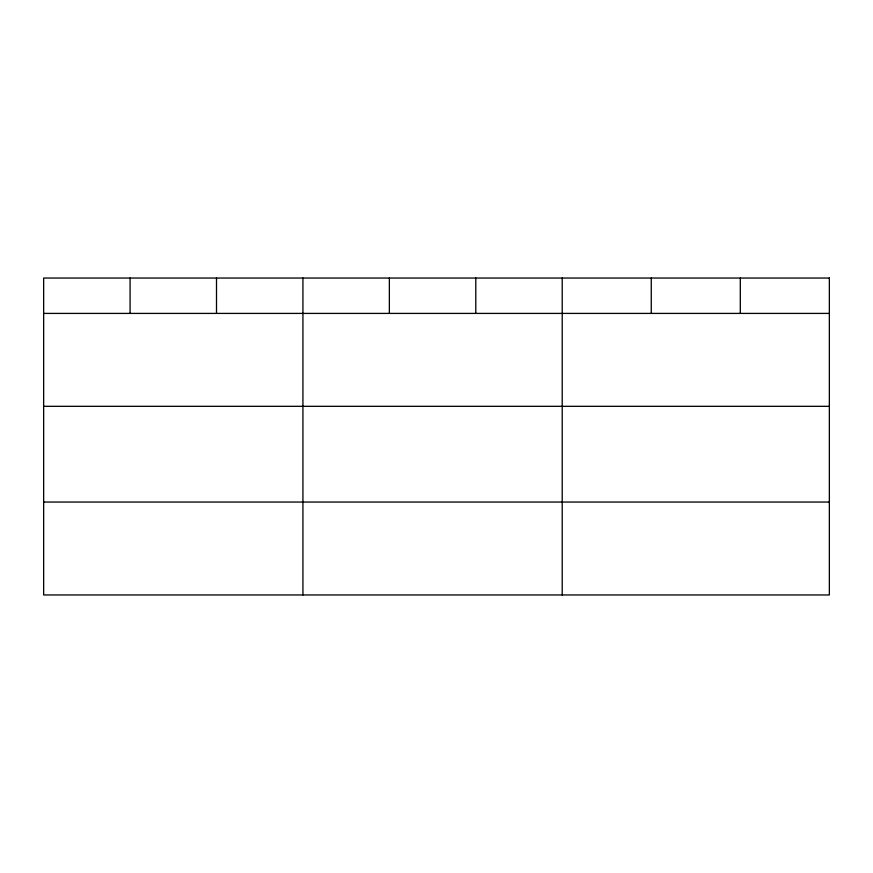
<?xml version="1.0" encoding="UTF-8"?>
<svg xmlns="http://www.w3.org/2000/svg" width="873" height="873" viewBox="0 0 873 873"><rect width="100%" height="100%" fill="white"/><g stroke="black" fill="none" stroke-linecap="round" stroke-linejoin="round"><path stroke-width="1.31" d="M43.65 313.407L829.35 313.407M43.65 406.316L829.35 406.316M43.65 502.051L829.35 502.051M740.304 278.04L740.304 313.407M651.258 278.04L651.258 313.407M562.212 278.04L562.212 594.96M475.785 278.04L475.785 313.407M389.358 278.04L389.358 313.407M302.931 278.04L302.931 594.96M216.504 278.04L216.504 313.407M130.077 278.04L130.077 313.407M829.35 278.04L43.65 278.04L43.65 594.96L829.35 594.96L829.35 278.04"/></g></svg>
